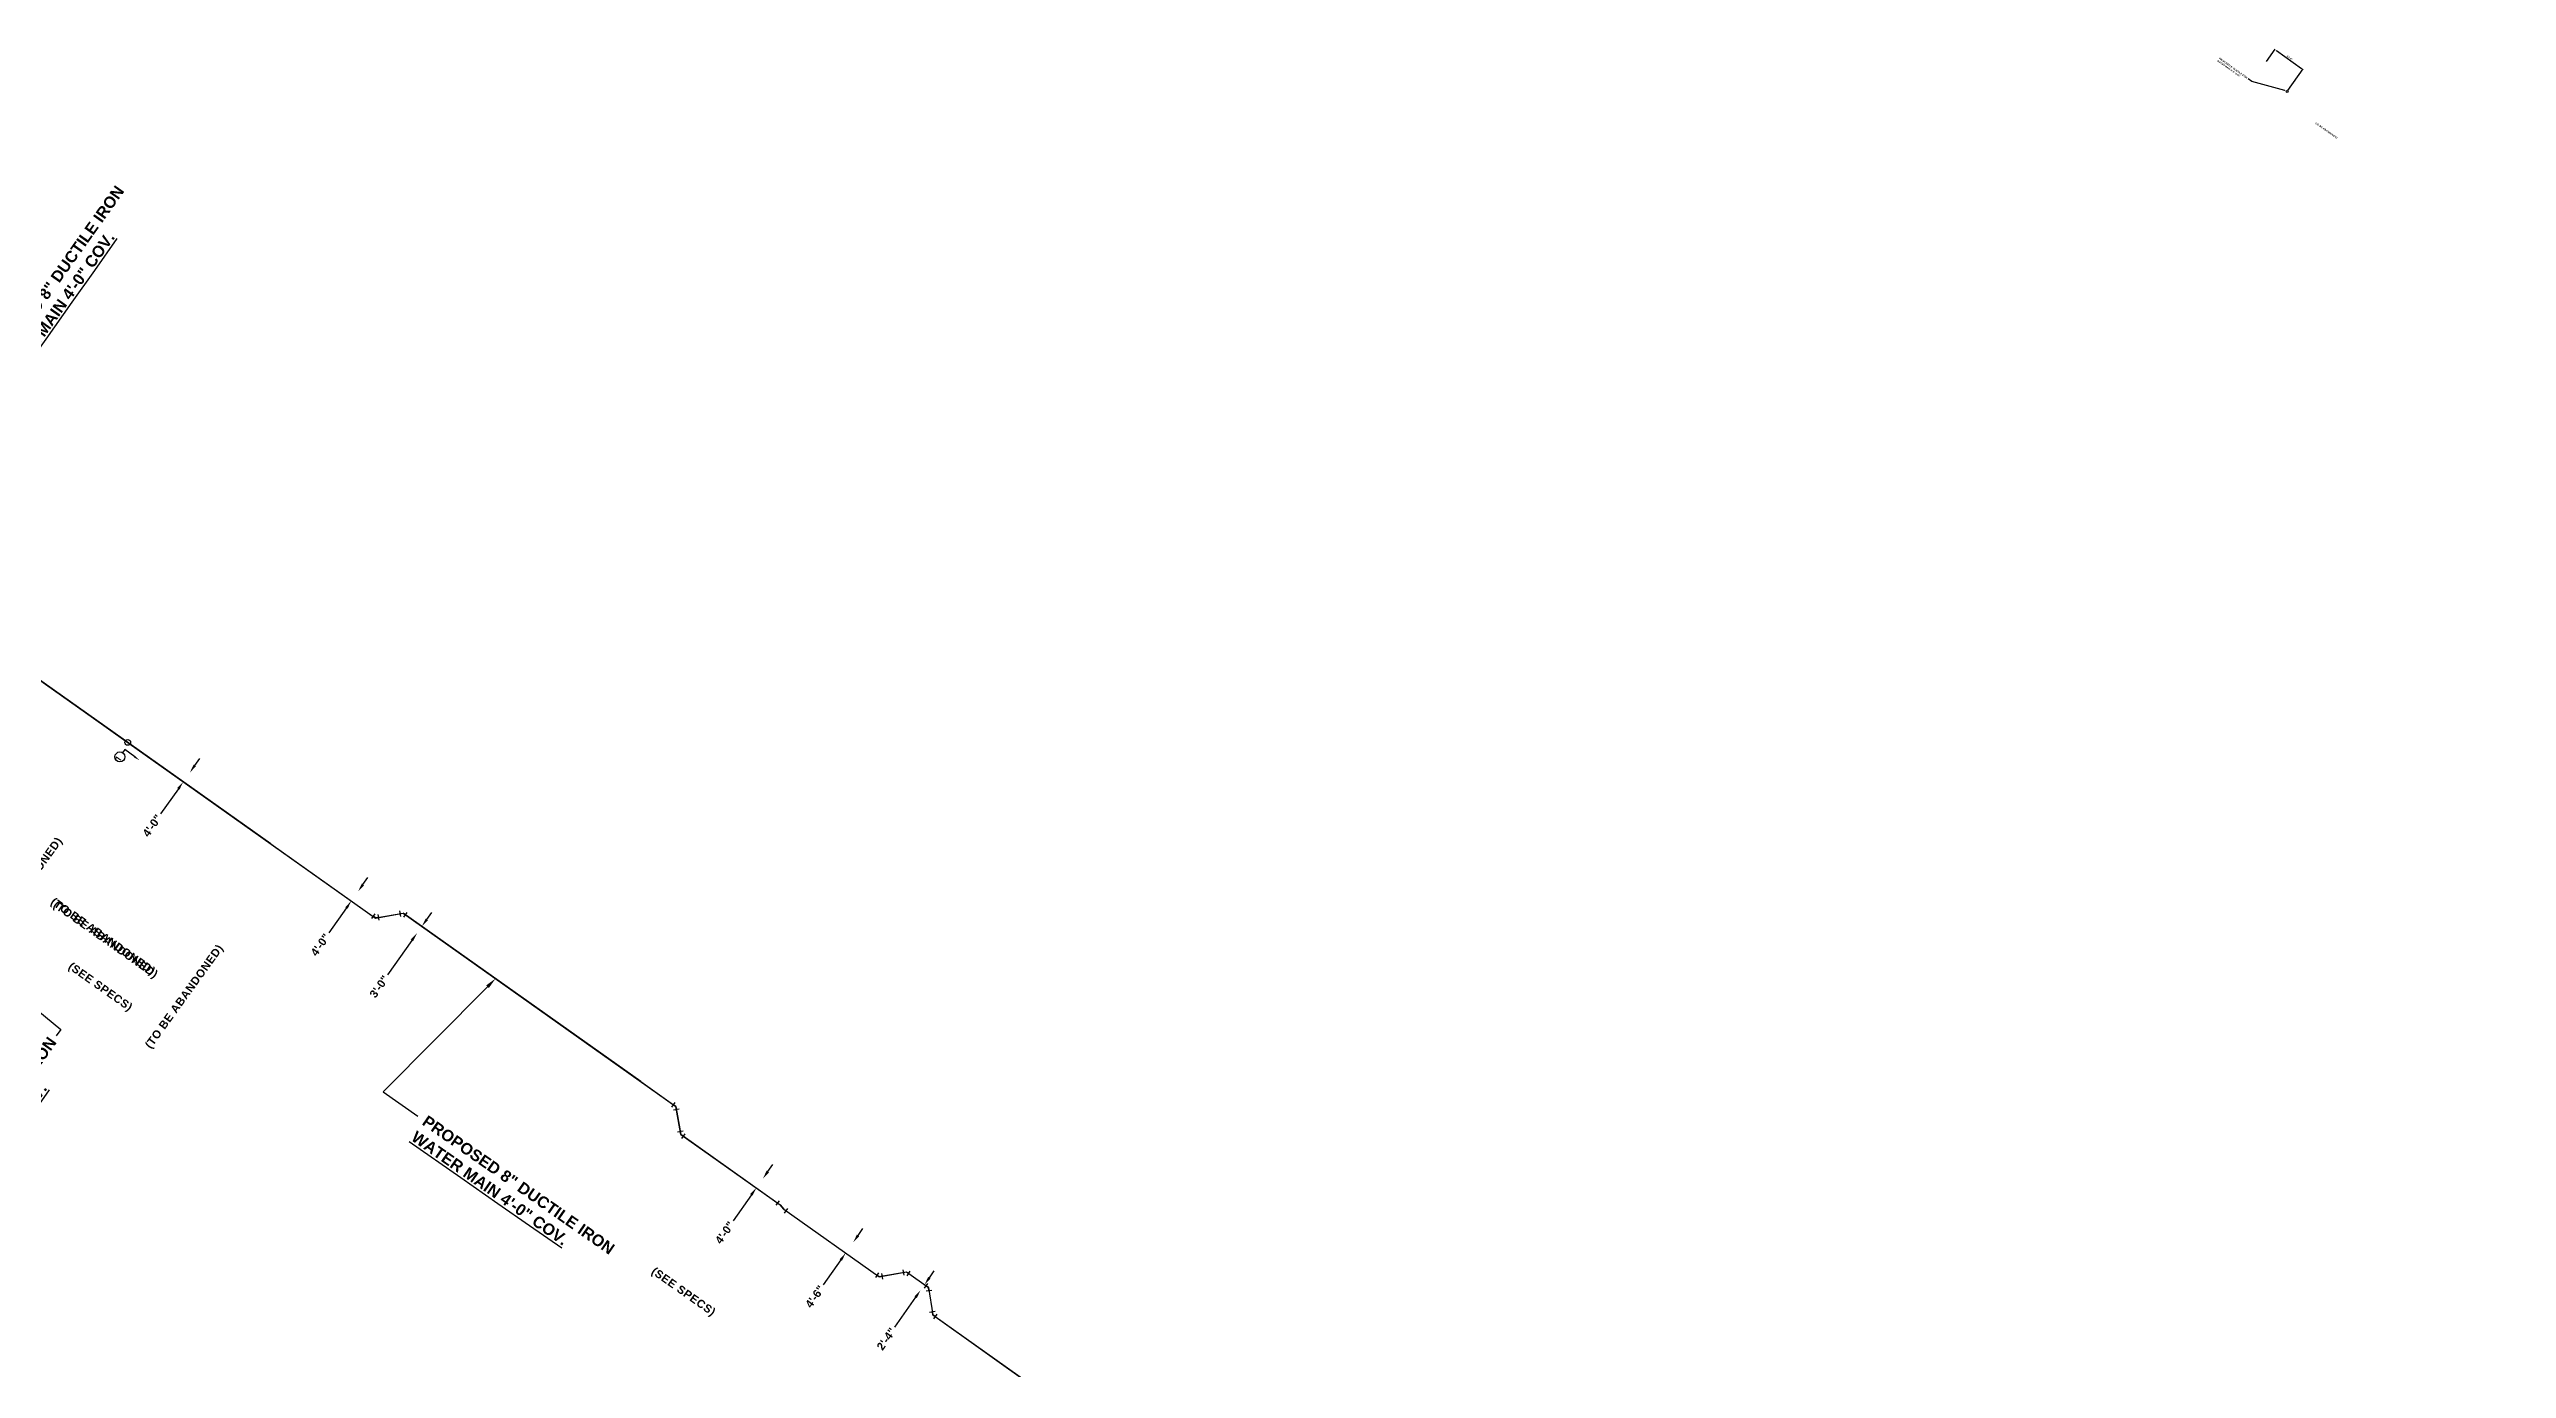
# Model space of a CAD drawing. Header units: feet. Extents: x 0 to 2707995, y 0 to 272549.
# Drawn here: x 2706205 to 2707065, y 271377 to 271839 of the extents above; entities that cross this region are included whole.
import ezdxf
from ezdxf import colors
from ezdxf.entities.mleader import LeaderData, LeaderLine
from ezdxf.math import Vec2, Vec3

# ---------------------------------------------------------------- set-up
doc = ezdxf.new("R2010")
doc.units = ezdxf.units.FT
doc.header["$LTSCALE"] = 20
for name, color, linetype in [('C-PR-WATER', 4, 'Continuous'), ('C-PR-WATER-ABAND', 3, 'Continuous'), ('C-PR-WATER-ABAND-OFF', 3, 'Continuous'), ('C-PR-WATER-ABAND-W3', 3, 'Continuous'), ('C-PR-WATER-DIM', 4, 'Continuous'), ('C-PR-WATER-FITTING', 4, 'Continuous'), ('C-PR-WATER-TXT', 4, 'Continuous'), ('C-PR-WATER-TXT (W-2)', 4, 'Continuous'), ('C-PR-WATER-TXT-#', 6, 'Continuous')]:
    doc.layers.add(name, color=color, linetype=linetype)
doc.layers.add('CALC', color=10, linetype='Continuous', plot=False)
doc.styles.add('ARIAL', font='arialbd.ttf', dxfattribs={"height": 0.24})
doc.styles.add('Copy of PROPOSED', font='arialbd.ttf', dxfattribs={"height": 0.6})
doc.styles.add('PROPOSED PLAN', font='arialbd.ttf', dxfattribs={"height": 2.8})
doc.styles.add('PROPOSED SECTION', font='arialbd.ttf')
doc.styles.get("Standard").update_dxf_attribs({"font": 'simplex.shx'})
doc.dimstyles.new('Copy of PWD Proposed Section', dxfattribs={"dimtxt": 0.6, "dimasz": 0.6, "dimexe": 0.18, "dimexo": 0.0625, "dimgap": 0.07, "dimtad": 0, "dimdec": 0, "dimlfac": 12, "dimzin": 1, "dimdsep": 46, "dimlunit": 4, "dimtxsty": 'Copy of PROPOSED', "dimcen": 0, "dimclrd": 3, "dimclre": 256, "dimclrt": 3, "dimadec": 1, "dimazin": 0, "dimtfac": 1, "dimtdec": 0, "dimtmove": 2, "dimatfit": 2, "dimfxl": 0.18, "dimfrac": 2, "dimtolj": 1, "dimtzin": 0, "dimlwd": -1, "dimarcsym": 0})
doc.dimstyles.new('PWD Proposed', dxfattribs={"dimtxt": 2.8, "dimasz": 3, "dimexe": 0.18, "dimexo": 0.0625, "dimgap": 1, "dimtad": 0, "dimdec": 0, "dimlfac": 12, "dimzin": 1, "dimdsep": 46, "dimlunit": 4, "dimtxsty": 'PROPOSED PLAN', "dimcen": 0, "dimse1": 1, "dimse2": 1, "dimclrd": 256, "dimclrt": 3, "dimadec": 1, "dimazin": 0, "dimtfac": 1, "dimtdec": 0, "dimtofl": 0, "dimtmove": 0, "dimatfit": 1, "dimfxl": 0.18, "dimfrac": 2, "dimtolj": 1, "dimtzin": 0, "dimlwd": -1, "dimarcsym": 0})

# ---------------------------------------------------------------- blocks, each defined once
blk = doc.blocks.new('*U245')
at = {"layer": 'C-PR-WATER-FITTING'}
blk.add_circle((0, -0.01), 1, dxfattribs=at)
blk = doc.blocks.new('*D163')
at = {"layer": 'C-PR-WATER-DIM', "linetype": 'Continuous', "transparency": 16777216}
for p, q in [((2706255.89, 271588.56), (2706257.62, 271591.01)), ((2706250.11, 271580.41), (2706243.89, 271571.64))]:
    blk.add_line(p, q, dxfattribs=at)
at = {"layer": 'C-PR-WATER-DIM', "transparency": 16777216}
for points in [[(2706255.48, 271588.85), (2706256.3, 271588.28), (2706254.15, 271586.12)], [(2706249.7, 271580.7), (2706250.51, 271580.12), (2706251.84, 271582.85)]]:
    blk.add_solid(points, dxfattribs=at)
at = {"layer": 'C-PR-WATER-DIM', "transparency": 16777216, "insert": (2706240.95, 271567.49), "char_height": 2.8, "attachment_point": 5, "rotation": 54.67389, "style": 'PROPOSED PLAN'}
blk.add_mtext('\\A1;4\'-0"', dxfattribs=at)
blk = doc.blocks.new('*D164')
at = {"layer": 'C-PR-WATER-DIM', "linetype": 'Continuous', "transparency": 16777216}
for p, q in [((2706314.72, 271546.87), (2706316.45, 271549.32)), ((2706308.93, 271538.71), (2706302.72, 271529.95))]:
    blk.add_line(p, q, dxfattribs=at)
at = {"layer": 'C-PR-WATER-DIM', "transparency": 16777216}
for points in [[(2706314.31, 271547.16), (2706315.12, 271546.58), (2706312.98, 271544.43)], [(2706308.52, 271539), (2706309.34, 271538.43), (2706310.67, 271541.16)]]:
    blk.add_solid(points, dxfattribs=at)
at = {"layer": 'C-PR-WATER-DIM', "transparency": 16777216, "insert": (2706299.78, 271525.8), "char_height": 2.8, "attachment_point": 5, "rotation": 54.67389, "style": 'PROPOSED PLAN'}
blk.add_mtext('\\A1;4\'-0"', dxfattribs=at)
blk = doc.blocks.new('*D195')
at = {"layer": 'C-PR-WATER-TXT', "lineweight": -2, "transparency": 16777216}
for p, q in [((2706980.9, 271834.98), (2706983.93, 271839.26)), ((2706988.35, 271824.79), (2706993.7, 271832.34))]:
    blk.add_line(p, q, dxfattribs=at)
at = {"layer": 'C-PR-WATER-TXT', "color": 3, "linetype": 'Continuous', "transparency": 16777216}
blk.add_line((2706984.32, 271838.77), (2706993.11, 271832.54), dxfattribs=at)
at = {"layer": 'C-PR-WATER-TXT', "color": 3, "transparency": 16777216}
for points in [[(2706984.26, 271838.68), (2706984.38, 271838.85), (2706983.83, 271839.11)], [(2706993.05, 271832.46), (2706993.17, 271832.62), (2706993.6, 271832.19)]]:
    blk.add_solid(points, dxfattribs=at)
at = {"layer": 'C-PR-WATER-TXT', "color": 3, "transparency": 16777216, "insert": (2706989.02, 271836.19), "char_height": 0.6, "attachment_point": 5, "rotation": 324.68546, "style": 'Copy of PROPOSED'}
blk.add_mtext('\\A1;12\'-0"', dxfattribs=at)
blk = doc.blocks.new('*U213')
at = {"layer": 'C-PR-WATER-FITTING'}
for p, q in [((-1.01, 0.99), (0.99, 1.01)), ((-1.41, -0.01), (0.01, -1.41))]:
    blk.add_line(p, q, dxfattribs=at)
at = {"layer": 'C-PR-WATER-FITTING', "flags": 128}
blk.add_lwpolyline([(-0.01, 1), (0, 0), (-0.7, -0.71)], dxfattribs=at)
blk = doc.blocks.new('*U214')
at = {"layer": 'C-PR-WATER-FITTING'}
for p, q in [((1.41, 0.01), (-0.01, 1.41)), ((1.01, -0.99), (-0.99, -1.01))]:
    blk.add_line(p, q, dxfattribs=at)
at = {"layer": 'C-PR-WATER-FITTING', "flags": 128}
blk.add_lwpolyline([(0.01, -1), (0, 0), (0.7, 0.71)], dxfattribs=at)
blk = doc.blocks.new('*U87')
at = {"layer": 'C-PR-WATER-FITTING', "linetype": 'Continuous'}
for p, q in [((-1.01, -0.99), (-0.99, 1.01)), ((3, -1.5), (3, 0.5))]:
    blk.add_line(p, q, dxfattribs=at)
for points in [[(-1, 0.01), (0, 0)], [(0, 0), (2, -0.5)], [(2, -0.5), (3, -0.5)]]:
    blk.add_lwpolyline(points, dxfattribs=at)
blk = doc.blocks.new('*U215')
at = {"layer": 'C-PR-WATER-FITTING'}
for p, q in [((-0.01, -1.41), (-1.41, 0.01)), ((0.99, -1.01), (1.01, 0.99))]:
    blk.add_line(p, q, dxfattribs=at)
at = {"layer": 'C-PR-WATER-FITTING', "flags": 128}
blk.add_lwpolyline([(1, -0.01), (0, 0), (-0.71, -0.7)], dxfattribs=at)
blk = doc.blocks.new('*U216')
at = {"layer": 'C-PR-WATER-FITTING'}
for p, q in [((-1.01, 0.99), (-0.99, -1.01)), ((-0.01, 1.41), (1.41, 0.01))]:
    blk.add_line(p, q, dxfattribs=at)
at = {"layer": 'C-PR-WATER-FITTING', "flags": 128}
blk.add_lwpolyline([(0.7, 0.71), (0, 0), (-1, -0.01)], dxfattribs=at)
blk = doc.blocks.new('*D227')
at = {"layer": 'C-PR-WATER-DIM', "linetype": 'Continuous', "transparency": 16777216}
for p, q in [((2706337.07, 271534.7), (2706338.81, 271537.15)), ((2706331.87, 271527.36), (2706323.32, 271515.3))]:
    blk.add_line(p, q, dxfattribs=at)
at = {"layer": 'C-PR-WATER-DIM', "transparency": 16777216}
for points in [[(2706331.46, 271527.65), (2706332.28, 271527.07), (2706333.6, 271529.81)], [(2706336.66, 271534.99), (2706337.48, 271534.42), (2706335.34, 271532.26)]]:
    blk.add_solid(points, dxfattribs=at)
at = {"layer": 'C-PR-WATER-DIM', "transparency": 16777216, "insert": (2706320.4, 271511.18), "char_height": 2.8, "attachment_point": 5, "rotation": 54.67389, "style": 'PROPOSED PLAN'}
blk.add_mtext('\\A1;3\'-0"', dxfattribs=at)
blk = doc.blocks.new('*U91')
at = {"layer": 'C-PR-WATER-FITTING'}
for p, q in [((0, -1.41), (-1.41, 0)), ((1, -1), (1, 1))]:
    blk.add_line(p, q, dxfattribs=at)
at = {"layer": 'C-PR-WATER-FITTING', "flags": 128}
blk.add_lwpolyline([(-0.71, -0.71), (0, 0), (1, 0)], dxfattribs=at)
blk = doc.blocks.new('*U230')
at = {"layer": 'C-PR-WATER-FITTING'}
for p, q in [((0, -1.41), (-1.41, 0)), ((1, -1), (1, 1))]:
    blk.add_line(p, q, dxfattribs=at)
at = {"layer": 'C-PR-WATER-FITTING', "flags": 128}
blk.add_lwpolyline([(-0.71, -0.71), (0, 0), (1, 0)], dxfattribs=at)
blk = doc.blocks.new('*D231')
at = {"layer": 'C-PR-WATER-DIM', "linetype": 'Continuous', "transparency": 16777216}
for p, q in [((2706456.41, 271446.46), (2706458.14, 271448.91)), ((2706450.64, 271438.29), (2706444.24, 271429.22))]:
    blk.add_line(p, q, dxfattribs=at)
at = {"layer": 'C-PR-WATER-DIM', "transparency": 16777216}
for points in [[(2706450.23, 271438.58), (2706451.05, 271438), (2706452.37, 271440.74)], [(2706456, 271446.75), (2706456.82, 271446.17), (2706454.68, 271444.01)]]:
    blk.add_solid(points, dxfattribs=at)
at = {"layer": 'C-PR-WATER-DIM', "transparency": 16777216, "insert": (2706441.3, 271425.07), "char_height": 2.8, "attachment_point": 5, "rotation": 54.76793, "style": 'PROPOSED PLAN'}
blk.add_mtext('\\A1;4\'-0"', dxfattribs=at)
blk = doc.blocks.new('*D239')
at = {"layer": 'C-PR-WATER-DIM', "linetype": 'Continuous', "transparency": 16777216}
for p, q in [((2706487.98, 271424.08), (2706489.71, 271426.53)), ((2706481.93, 271415.52), (2706475.8, 271406.85))]:
    blk.add_line(p, q, dxfattribs=at)
at = {"layer": 'C-PR-WATER-DIM', "transparency": 16777216}
for points in [[(2706487.57, 271424.37), (2706488.39, 271423.79), (2706486.25, 271421.63)], [(2706481.52, 271415.8), (2706482.34, 271415.23), (2706483.66, 271417.97)]]:
    blk.add_solid(points, dxfattribs=at)
at = {"layer": 'C-PR-WATER-DIM', "transparency": 16777216, "insert": (2706472.87, 271402.69), "char_height": 2.8, "attachment_point": 5, "rotation": 54.75774, "style": 'PROPOSED PLAN'}
blk.add_mtext('\\A1;4\'-6"', dxfattribs=at)
blk = doc.blocks.new('*D240')
at = {"layer": 'C-PR-WATER-DIM', "linetype": 'Continuous', "transparency": 16777216}
for p, q in [((2706512.93, 271409.28), (2706514.66, 271411.74)), ((2706508.12, 271402.46), (2706500.77, 271392.02))]:
    blk.add_line(p, q, dxfattribs=at)
at = {"layer": 'C-PR-WATER-DIM', "transparency": 16777216}
for points in [[(2706512.53, 271409.57), (2706513.34, 271409), (2706511.21, 271406.83)], [(2706507.72, 271402.75), (2706508.53, 271402.17), (2706509.85, 271404.91)]]:
    blk.add_solid(points, dxfattribs=at)
at = {"layer": 'C-PR-WATER-DIM', "transparency": 16777216, "insert": (2706497.85, 271387.87), "char_height": 2.8, "attachment_point": 5, "rotation": 54.8341, "style": 'PROPOSED PLAN'}
blk.add_mtext('\\A1;2\'-4"', dxfattribs=at)

msp = doc.modelspace()

# ---------------------------------------------------------------- linework, layer by layer
at = {"layer": 'C-PR-WATER'}
for p, q in [((2706186.352, 271629.267), (2706231.59, 271597.206)), ((2706233.221, 271596.05), (2706319.105, 271535.182)), ((2706319.072, 271535.207), (2706328.757, 271536.921)), ((2706412.018, 271477.912), (2706424.245, 271469.246)), ((2706425.912, 271459.47), (2706424.245, 271469.247)), ((2706425.907, 271459.5), (2706460.677, 271434.858)), ((2706462.02, 271433.294), (2706460.677, 271434.858)), ((2706462.02, 271433.294), (2706495.291, 271409.714)), ((2706495.422, 271409.627), (2706504.889, 271411.302)), ((2706504.882, 271411.301), (2706512.617, 271405.819)), ((2706512.617, 271405.819), (2706514.163, 271396.333)), ((2706514.189, 271396.316), (2706588.374, 271343.732))]:
    msp.add_line(p, q, dxfattribs=at)
msp.add_lwpolyline([(2706412.018, 271477.912), (2706328.757, 271536.921)], dxfattribs=at)
at = {"layer": 'C-PR-WATER', "color": 6, "linetype": 'Continuous'}
msp.add_circle((2706988.124, 271824.468), 0.333, dxfattribs=at)
at = {"layer": 'C-PR-WATER-TXT-#'}
msp.add_circle((2706229.661, 271591.569), 1.75, dxfattribs=at)
at = {"layer": 'CALC'}
for points in [[(2706282.437, 271561.196), (2706181.764, 271632.46), (2706179.895, 271642.594), (2706110.595, 271691.775)], [(2706185.539, 271629.848), (2706210.266, 271612.317)], [(2706210.266, 271612.317), (2706227.287, 271600.256)], [(2706227.287, 271600.256), (2706282.477, 271561.141)], [(2706282.513, 271561.115), (2706319.105, 271535.182), (2706328.757, 271536.921), (2706424.245, 271469.246), (2706425.916, 271459.445), (2706460.677, 271434.858), (2706462.02, 271433.294), (2706495.291, 271409.714), (2706504.883, 271411.301), (2706512.609, 271405.823), (2706514.189, 271396.316), (2706587.368, 271344.014)]]:
    msp.add_lwpolyline(points, dxfattribs=at)

# ---------------------------------------------------------------- block references
at = {"layer": 'C-PR-WATER-FITTING'}
for name, p, rotation in [('*U245', (2706232.401, 271596.631), 83.92415502369693), ('*U213', (2706319.072, 271535.207), 279.6627549989162), ('*U214', (2706328.757, 271536.921), 279.6627549989162), ('*U87', (2706460.677, 271434.858), 324.673888888468), ('*U213', (2706495.422, 271409.627), 279.6627549989162), ('*U214', (2706504.883, 271411.301), 279.6627549989162), ('*U215', (2706512.609, 271405.823), 279.6627549989162), ('*U216', (2706514.17, 271396.329), 279.6627549989162)]:
    msp.add_blockref(name, p, dxfattribs=dict(at, rotation=rotation))
at = {"layer": 'C-PR-WATER-FITTING', "xscale": -1}
for name, p, rotation in [('*U91', (2706424.245, 271469.247), 324.6761657353481), ('*U230', (2706425.916, 271459.445), 144.6761656996411)]:
    msp.add_blockref(name, p, dxfattribs=dict(at, rotation=rotation))

# ---------------------------------------------------------------- texts
at = {"layer": 'C-PR-WATER-ABAND', "insert": (2706998.174, 271813.761, -97.826), "char_height": 0.6, "width": 11.04811, "attachment_point": 1, "rotation": 324.673889, "style": 'PROPOSED SECTION'}
msp.add_mtext('{\\T1.063;(TO BE ABANDONED)}', dxfattribs=at)
at = {"layer": 'C-PR-WATER-ABAND', "color": 4, "char_height": 2.8, "width": 48.18924, "attachment_point": 2, "rotation": 324.788439, "style": 'ARIAL'}
for s, insert in [('\\pxql;{\\T1.063;\\C3;(TO BE ABANDONED)}', (2706226.463, 271528.656)), ('\\pxql;{\\T1.063;\\C3;(SEE SPECS)}', (2706436.693, 271399.323))]:
    msp.add_mtext(s, dxfattribs=dict(at, insert=insert))
at = {"layer": 'C-PR-WATER-ABAND-OFF', "color": 4, "char_height": 2.8, "width": 48.18924, "attachment_point": 2, "rotation": 324.788439, "style": 'ARIAL'}
for s, insert in [('\\pxql;{\\T1.063;\\C3;(TO BE ABANDONED)}', (2706227.378, 271527.516)), ('\\pxql;{\\T1.063;\\C3;(SEE SPECS)}', (2706232.642, 271506.031))]:
    msp.add_mtext(s, dxfattribs=dict(at, insert=insert))
at = {"layer": 'C-PR-WATER-ABAND-W3', "color": 4, "char_height": 2.8, "width": 48.18924, "attachment_point": 2, "rotation": 54.245078, "style": 'ARIAL'}
for insert in [(2706195.957, 271547.971), (2706252.272, 271510.427)]:
    msp.add_mtext('\\pxql;{\\T1.063;\\C3;(TO BE ABANDONED)}', dxfattribs=dict(at, insert=insert))

# ---------------------------------------------------------------- dimensions: what is measured, and where the dimension line sits
at = {"layer": 'C-PR-WATER-DIM'}
for base, p1, p2, angle, picture, middle in [((2706251.841, 271582.854), (2706255.615, 271585.081), (2706253.302, 271581.818), 234.673889, '*D163', (2706240.953, 271567.491)), ((2706310.667, 271541.162), (2706314.442, 271543.389), (2706312.129, 271540.126), 234.673889, '*D164', (2706299.779, 271525.799)), ((2706333.603, 271529.809), (2706336.8, 271531.221), (2706335.065, 271528.773), 234.673889, '*D227', (2706320.403, 271511.183)), ((2706454.68, 271444.007), (2706449.029, 271443.097), (2706451.338, 271446.368), 54.767928, '*D231', (2706441.303, 271425.066)), ((2706486.25, 271421.633), (2706480.314, 271420.328), (2706482.905, 271423.996), 54.757739, '*D239', (2706472.869, 271402.694)), ((2706511.206, 271406.832), (2706506.53, 271407.252), (2706507.883, 271409.173), 54.834104, '*D240', (2706497.848, 271387.871))]:
    dim = msp.add_linear_dim(base=base, p1=p1, p2=p2, angle=angle, dimstyle='PWD Proposed', override={"dimclrt": 256}, dxfattribs=at)
    dim.commit()
    dim.dimension.update_dxf_attribs({"geometry": picture, "text_midpoint": middle, "dimtype": 161})
at = {"layer": 'C-PR-WATER-TXT', "color": 3}
dim = msp.add_linear_dim(base=(2706993.598, 271832.194), p1=(2706980.866, 271834.927), p2=(2706988.317, 271824.74), angle=324.685463, dimstyle='Copy of PWD Proposed Section', override={"dimtxt": 1}, dxfattribs=at)
dim.commit()
dim.dimension.update_dxf_attribs({"geometry": '*D195', "text_midpoint": (2706989.02, 271836.187), "dimtype": 160})

# ---------------------------------------------------------------- leaders
at = {"layer": 'C-PR-WATER-TXT'}
ml = msp.add_multileader_mtext('Standard', dxfattribs=at)
ml.set_content('PROPOSED 8" DUCTILE IRON\\PWATER MAIN 4\'-0" COV.', color=256, style='PROPOSED SECTION')
ml.set_leader_properties(color=256)
ml.build(insert=Vec2(0, 0))
ml.multileader.update_dxf_attribs({"dogleg_length": 15, "arrow_head_size": 0.6})
ctx = ml.context
ctx.base_point, ctx.char_height, ctx.arrow_head_size, ctx.landing_gap_size, ctx.plane_origin, ctx.plane_x_axis, ctx.plane_y_axis = Vec3(2706963.897, 271836.39, -97.826), 0.6, 0.6, 0.5, Vec3(2707052.62, 271817.875, -97.826), Vec3(0.8158742, -0.5782295), Vec3(0.5782295, 0.8158742)
notes = []
notes.append((ctx, [(1, (1, 1, 0), (2706975.751, 271827.99, -97.826), (-0.8158742, 0.5782295), 1.616, [(0, [(2706987.807, 271824.569, -97.826)], 0, [])])]))
ctx.mtext.insert, ctx.mtext.text_direction, ctx.mtext.rotation, ctx.mtext.width, ctx.mtext.defined_height, ctx.mtext.flow_direction = Vec3(2706964.482, 271836.35, -97.826), Vec3(0.8158742, -0.5782295), 5.6666284, 123.17846, 1.675, 5
at = {"layer": 'C-PR-WATER-TXT (W-2)'}
ml = msp.add_multileader_mtext('Standard', dxfattribs=at)
ml.set_content('PROPOSED 8" DUCTILE IRON {\\LWATER MAIN 4\'-0" COV.}', color=256, style='ARIAL')
ml.set_leader_properties(color=256)
ml.build(insert=Vec2(0, 0))
ml.multileader.update_dxf_attribs({"dogleg_length": 5})
ctx = ml.context
ctx.base_point, ctx.landing_gap_size, ctx.plane_origin, ctx.plane_x_axis, ctx.plane_y_axis = Vec3(2706182.232, 271723.019), 2.5, Vec3(2706044.628, 271888.026), Vec3(0.5782295, 0.8158742), Vec3(-0.8158742, 0.5782295)
notes.append((ctx, [(0, (1, 1, 0), (2706180.633, 271720.762), (0.5782295, 0.8158742), 2.766, [(0, [(2706167.135, 271651.467)], 0, [])])]))
ctx.mtext.insert, ctx.mtext.text_direction, ctx.mtext.rotation, ctx.mtext.width, ctx.mtext.defined_height, ctx.mtext.flow_direction = Vec3(2706181.72, 271726.446), Vec3(0.5782295, 0.8158742), 0.9542394, 87.98644, 38.555, 5
ml = msp.add_multileader_mtext('Standard', dxfattribs=at)
ml.set_content('PROPOSED 8" DUCTILE IRON {\\LWATER MAIN 4\'-0" COV.}', color=256, style='ARIAL')
ml.set_leader_properties(color=256)
ml.build(insert=Vec2(0, 0))
ml.multileader.update_dxf_attribs({"dogleg_length": 5})
ctx = ml.context
ctx.base_point, ctx.landing_gap_size, ctx.plane_origin, ctx.plane_x_axis, ctx.plane_y_axis = Vec3(2706158.548, 271425.091), 2.5, Vec3(2706013.91, 271621.238), Vec3(0.5782295, 0.8158742), Vec3(-0.8158742, 0.5782295)
notes.append((ctx, [(1, (1, 1, 0), (2706208.959, 271496.221), (-0.5782295, -0.8158742), 2.766, [(0, [(2706147.472, 271546.694)], 0, [])])]))
ctx.mtext.insert, ctx.mtext.text_direction, ctx.mtext.rotation, ctx.mtext.width, ctx.mtext.defined_height, ctx.mtext.flow_direction = Vec3(2706158.036, 271428.519), Vec3(0.5782295, 0.8158742), 0.9542394, 87.98644, 38.555, 5
ml = msp.add_multileader_mtext('Standard', dxfattribs=at)
ml.set_content('PROPOSED 8" DUCTILE IRON {\\LWATER MAIN 4\'-0" COV.}', color=256, style='ARIAL')
ml.set_leader_properties(color=256)
ml.build(insert=Vec2(0, 0))
ml.multileader.update_dxf_attribs({"dogleg_length": 5})
ctx = ml.context
ctx.base_point, ctx.landing_gap_size, ctx.plane_origin, ctx.plane_x_axis, ctx.plane_y_axis = Vec3(2706333.973, 271465.831), 2.5, Vec3(2706511.2, 271615.169), Vec3(0.8203154, -0.5719114), Vec3(0.5719114, 0.8203154)
notes.append((ctx, [(0, (1, 1, 0), (2706321.781, 271474.331), (0.8203154, -0.5719114), 14.862, [(0, [(2706361.122, 271513.983)], 0, [])])]))
ctx.mtext.insert, ctx.mtext.text_direction, ctx.mtext.rotation, ctx.mtext.width, ctx.mtext.defined_height, ctx.mtext.flow_direction = Vec3(2706337.396, 271466.37), Vec3(0.8203154, -0.5719114), 5.6743512, 87.98644, 38.555, 5
at = {"layer": 'C-PR-WATER-TXT-#'}
ml = msp.add_multileader_mtext('Standard', dxfattribs=at)
ml.set_content('1  ', color=256)
ml.set_leader_properties(color=256)
ml.build(insert=Vec2(0, 0))
ml.multileader.update_dxf_attribs({"dogleg_length": 1.5, "arrow_head_size": 2})
ctx = ml.context
ctx.base_point, ctx.char_height, ctx.arrow_head_size, ctx.landing_gap_size, ctx.plane_origin, ctx.plane_x_axis, ctx.plane_y_axis = Vec3(2706228.32, 271589.837), 2, 2, 1.7, Vec3(2706246.366, 271611.187), Vec3(0.5814185, 0.8136047), Vec3(-0.8136047, 0.5814185)
ctx.text_align_type = 2
notes.append((ctx, [(0, (1, 1, 0), (2706231.445, 271594.211), (-0.5814185, -0.8136047), 1.5, [(0, [(2706236.422, 271590.401)], 0, [])])]))
ctx.mtext.insert, ctx.mtext.text_direction, ctx.mtext.rotation, ctx.mtext.width, ctx.mtext.alignment, ctx.mtext.line_spacing_factor, ctx.mtext.flow_direction = Vec3(2706228.771, 271592.189), Vec3(0.5814185, 0.8136047), 0.9503253, 0.47619, 3, 0.75, 5
for ctx, leaders in notes:
    for number, flags, end, landing, length, lines in leaders:
        leader = LeaderData()
        leader.index, (leader.has_last_leader_line, leader.has_dogleg_vector, leader.attachment_direction) = number, flags
        leader.last_leader_point, leader.dogleg_vector, leader.dogleg_length = Vec3(end), Vec3(landing), length
        for number, points, colour, breaks in lines:
            line = LeaderLine()
            line.index, line.vertices, line.color, line.breaks = number, Vec3.list(points), colors.encode_raw_color(colour), breaks
            leader.lines.append(line)
        ctx.leaders.append(leader)

doc.saveas('drawing.dxf')
